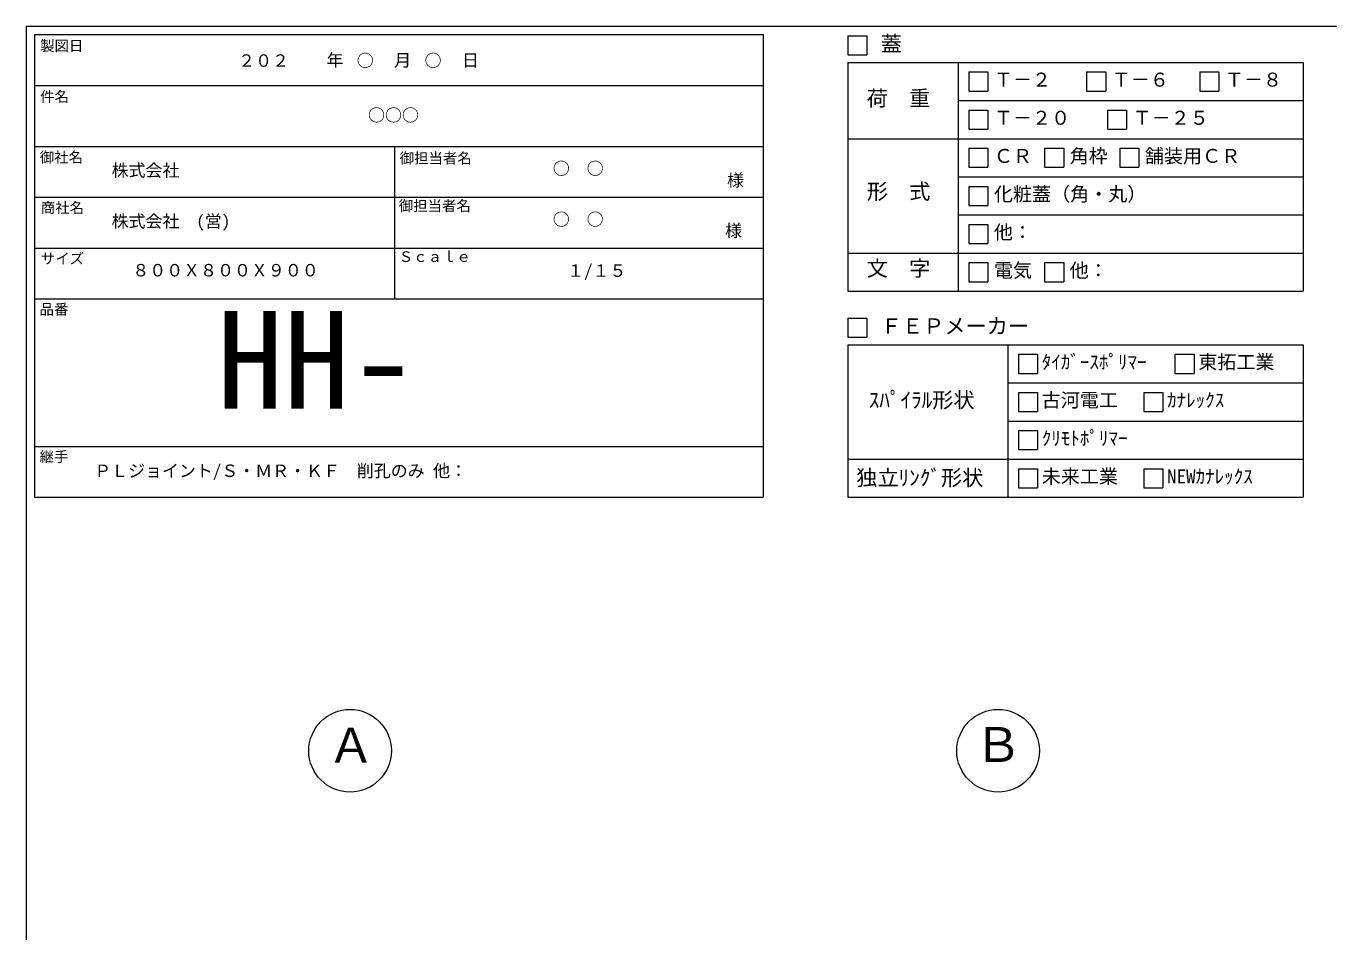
# Model space of a CAD drawing. Units: millimetres, scale not verified. Extents: x -4890 to 18490, y -2291 to 2291.
# Drawn here: x -1230 to 1846, y 154 to 2291 of the extents above; entities that cross this region are included whole.
import ezdxf
from ezdxf.enums import TextEntityAlignment as Align

# ---------------------------------------------------------------- set-up
doc = ezdxf.new("R2010")
doc.units = ezdxf.units.MM
doc.header["$LTSCALE"] = 10
for name, color, linetype, lineweight in [('0-2_waku', 7, 'Continuous', 18), ('0-3_gaikei', 7, 'Continuous', 18), ('0-E_文字１', 7, 'Continuous', 18), ('1-5_文字２', 7, 'Continuous', 5)]:
    doc.layers.add(name, color=color, linetype=linetype, lineweight=lineweight)
doc.styles.add('ＭＳ ゴシック', font='')
doc.styles.get('ＭＳ ゴシック').set_extended_font_data('MS Gothic')

msp = doc.modelspace()

# ---------------------------------------------------------------- linework, layer by layer
at = {"layer": '0-2_waku'}
for p, q in [((-1230.06, 2291.39), (-1230.06, -1983.61)), ((-1210.06, 2271.39), (-1210.06, 1179.39)), ((-1210.06, 2271.39), (509.94, 2271.39)), ((-1210.06, 2271.39), (-1210.06, 1179.39)), ((-1210.06, 2271.39), (509.94, 2271.39)), ((-1210.06, 2271.39), (-1210.06, 1179.39)), ((509.94, 2271.39), (509.94, 1179.39)), ((709.94, 2205.62), (1784.94, 2205.62)), ((709.94, 2205.62), (709.94, 1665.62)), ((970.61, 2205.62), (970.61, 1665.62)), ((1784.94, 2205.62), (1784.94, 1665.62)), ((-1210.06, 2151.39), (509.94, 2151.39)), ((-1210.06, 2151.39), (509.94, 2151.39)), ((-1210.06, 2151.39), (509.94, 2151.39)), ((-1210.06, 2151.39), (509.94, 2151.39)), ((970.61, 2115.62), (1784.94, 2115.62)), ((-1210.06, 2007.39), (509.94, 2007.39)), ((-1210.06, 2007.39), (509.94, 2007.39)), ((-360.06, 2007.39), (-360.06, 1647.39)), ((709.94, 2025.62), (1784.94, 2025.62)), ((970.61, 1935.62), (1784.94, 1935.62)), ((-1210.06, 1887.39), (509.94, 1887.39)), ((970.61, 1845.62), (1784.94, 1845.62)), ((-1210.06, 1767.39), (509.94, 1767.39)), ((709.94, 1755.62), (1784.94, 1755.62)), ((709.94, 1665.62), (1784.94, 1665.62)), ((-1210.06, 1647.39), (509.94, 1647.39)), ((709.94, 1539.39), (1784.94, 1539.39)), ((709.94, 1539.39), (709.94, 1179.39)), ((1087.76, 1539.39), (1087.76, 1179.39)), ((1784.94, 1539.39), (1784.94, 1179.39)), ((1087.76, 1449.39), (1784.94, 1449.39)), ((1087.76, 1359.39), (1784.94, 1359.39)), ((-1210.06, 1299.39), (509.94, 1299.39)), ((709.94, 1269.39), (1784.94, 1269.39)), ((-1210.06, 1179.39), (509.94, 1179.39)), ((709.94, 1179.39), (1784.94, 1179.39)), ((709.94, 1179.39), (1784.94, 1179.39))]:
    msp.add_line(p, q, dxfattribs=at)
msp.add_lwpolyline([(-1230.06, 2291.39), (4889.94, 2291.39), (4889.94, -1983.61)], dxfattribs=at)
at = {"layer": '0-3_gaikei'}
for centre in [(-465.06, 581.39), (1064.94, 581.39)]:
    msp.add_circle(centre, 97.5, dxfattribs=at)
at = {"layer": '0-E_文字１'}
for p, q in [((709.94, 2268.43), (709.94, 2223.43)), ((709.94, 2223.43), (754.94, 2223.43)), ((995.91, 2183.12), (1040.91, 2183.12)), ((995.91, 2183.12), (995.91, 2138.12)), ((995.91, 2183.12), (995.91, 2138.12)), ((995.91, 2183.12), (1040.91, 2183.12)), ((995.91, 2183.12), (995.91, 2138.12)), ((995.91, 2183.12), (1040.91, 2183.12)), ((1040.91, 2183.12), (1040.91, 2138.12)), ((1040.91, 2183.12), (1040.91, 2138.12)), ((1040.91, 2183.12), (1040.91, 2138.12)), ((1274, 2183.12), (1319, 2183.12)), ((1274, 2183.12), (1274, 2138.12)), ((1319, 2183.12), (1319, 2138.12)), ((1541.2, 2183.12), (1586.2, 2183.12)), ((1541.2, 2183.12), (1541.2, 2138.12)), ((1586.2, 2183.12), (1586.2, 2138.12)), ((995.91, 2138.12), (1040.91, 2138.12)), ((995.91, 2138.12), (1040.91, 2138.12)), ((995.91, 2138.12), (1040.91, 2138.12)), ((1274, 2138.12), (1319, 2138.12)), ((1541.2, 2138.12), (1586.2, 2138.12)), ((995.91, 2093.12), (1040.91, 2093.12)), ((995.91, 2093.12), (995.91, 2048.12)), ((1040.91, 2093.12), (1040.91, 2048.12)), ((1323.39, 2093.12), (1368.39, 2093.12)), ((1323.39, 2093.12), (1323.39, 2048.12)), ((1368.39, 2093.12), (1368.39, 2048.12)), ((995.91, 2048.12), (1040.91, 2048.12)), ((1323.39, 2048.12), (1368.39, 2048.12)), ((995.91, 2003.12), (1040.91, 2003.12)), ((995.91, 2003.12), (995.91, 1958.12)), ((995.91, 2003.12), (995.91, 1958.12)), ((1040.91, 2003.12), (1040.91, 1958.12)), ((1040.91, 2003.12), (1040.91, 1958.12)), ((1174.91, 2003.12), (1219.91, 2003.12)), ((1174.91, 2003.12), (1174.91, 1958.12)), ((1219.91, 2003.12), (1219.91, 1958.12)), ((1352.41, 2003.12), (1397.41, 2003.12)), ((1352.41, 2003.12), (1352.41, 1958.12)), ((1397.41, 2003.12), (1397.41, 1958.12)), ((995.91, 1958.12), (1040.91, 1958.12)), ((995.91, 1958.12), (1040.91, 1958.12)), ((1174.91, 1958.12), (1219.91, 1958.12)), ((1352.41, 1958.12), (1397.41, 1958.12)), ((995.91, 1913.12), (995.91, 1868.12)), ((1040.91, 1913.12), (1040.91, 1868.12)), ((995.91, 1868.12), (1040.91, 1868.12)), ((995.91, 1823.12), (1040.91, 1823.12)), ((995.91, 1823.12), (995.91, 1778.12)), ((995.91, 1823.12), (995.91, 1778.12)), ((1040.91, 1823.12), (1040.91, 1778.12)), ((1040.91, 1823.12), (1040.91, 1778.12)), ((995.91, 1778.12), (1040.91, 1778.12)), ((995.91, 1778.12), (1040.91, 1778.12)), ((995.91, 1733.12), (995.91, 1688.12)), ((1174.91, 1733.12), (1174.91, 1688.12)), ((995.91, 1688.12), (1040.91, 1688.12)), ((1174.91, 1688.12), (1219.91, 1688.12)), ((709.94, 1602.21), (709.94, 1557.21)), ((709.94, 1557.21), (754.94, 1557.21)), ((1113.06, 1516.89), (1113.06, 1471.89)), ((1482.65, 1516.89), (1527.65, 1516.89)), ((1482.65, 1516.89), (1482.65, 1471.89)), ((1482.65, 1516.89), (1527.65, 1516.89)), ((1482.65, 1516.89), (1482.65, 1471.89)), ((1482.65, 1516.89), (1527.65, 1516.89)), ((1482.65, 1516.89), (1482.65, 1471.89)), ((1527.65, 1516.89), (1527.65, 1471.89)), ((1527.65, 1516.89), (1527.65, 1471.89)), ((1527.65, 1516.89), (1527.65, 1471.89)), ((1113.06, 1471.89), (1158.06, 1471.89)), ((1482.65, 1471.89), (1527.65, 1471.89)), ((1482.65, 1471.89), (1527.65, 1471.89)), ((1482.65, 1471.89), (1527.65, 1471.89)), ((1113.06, 1426.89), (1158.06, 1426.89)), ((1113.06, 1426.89), (1113.06, 1381.89)), ((1158.06, 1426.89), (1158.06, 1381.89)), ((1408.97, 1426.89), (1408.97, 1381.89)), ((1113.06, 1381.89), (1158.06, 1381.89)), ((1408.97, 1381.89), (1453.97, 1381.89)), ((1113.06, 1336.89), (1113.06, 1291.89)), ((1113.06, 1291.89), (1158.06, 1291.89)), ((1113.06, 1246.89), (1158.06, 1246.89)), ((1113.06, 1246.89), (1113.06, 1201.89)), ((1158.06, 1246.89), (1158.06, 1201.89)), ((1408.97, 1246.89), (1453.97, 1246.89)), ((1408.97, 1246.89), (1408.97, 1201.89)), ((1453.97, 1246.89), (1453.97, 1201.89)), ((1113.06, 1201.89), (1158.06, 1201.89)), ((1408.97, 1201.89), (1453.97, 1201.89))]:
    msp.add_line(p, q, dxfattribs=at)
for points in [[(709.94, 2268.43), (754.94, 2268.43), (754.94, 2223.43)], [(709.94, 2268.43), (754.94, 2268.43), (754.94, 2223.43)], [(995.91, 2003.12), (1040.91, 2003.12), (1040.91, 1958.12)], [(995.91, 2003.12), (995.91, 1958.12), (1040.91, 1958.12)], [(995.91, 1913.12), (1040.91, 1913.12), (1040.91, 1868.12)], [(995.91, 1823.12), (1040.91, 1823.12), (1040.91, 1778.12)], [(995.91, 1823.12), (995.91, 1778.12), (1040.91, 1778.12)], [(995.91, 1733.12), (1040.91, 1733.12), (1040.91, 1688.12)], [(1174.91, 1733.12), (1219.91, 1733.12), (1219.91, 1688.12)], [(709.94, 1602.21), (754.94, 1602.21), (754.94, 1557.21)], [(1113.06, 1516.89), (1158.06, 1516.89), (1158.06, 1471.89)], [(1408.97, 1426.89), (1453.97, 1426.89), (1453.97, 1381.89)], [(1113.06, 1336.89), (1158.06, 1336.89), (1158.06, 1291.89)]]:
    msp.add_lwpolyline(points, dxfattribs=at)

# ---------------------------------------------------------------- texts
at = {"layer": '0-E_文字１', "style": 'ＭＳ ゴシック'}
for s, height, p in [('製図日', 24.93, (-1196.79, 2224.95)), ('蓋', 36.66, (788.03, 2220.51)), ('\u3000\u3000年\u3000\u3000\u3000月\u3000\u3000\u3000日', 29.33, (-600.75, 2187.34)), ('Ｔ－２', 32.99, (1055.05, 2138.6)), ('Ｔ－６', 32.99, (1333.14, 2138.6)), ('Ｔ－８', 32.99, (1600.34, 2138.6)), ('件名', 24.93, (-1196.79, 2104.95)), ('荷\u3000重', 36.66, (754.91, 2091.81)), ('Ｔ－２０', 32.99, (1055.05, 2048.6)), ('Ｔ－２５', 32.99, (1382.54, 2048.6)), ('ＣＲ', 32.99, (1055.05, 1958.6)), ('角枠', 32.99, (1234.05, 1958.6)), ('舗装用ＣＲ', 32.99, (1411.56, 1958.6)), ('御社名', 24.93, (-1197.76, 1961.94)), ('御担当者名', 24.93, (-347.85, 1959.73)), ('御担当者名', 24.93, (-347.85, 1959.73)), ('様', 29.33, (424.9, 1904.23)), ('形\u3000式', 36.66, (754.91, 1871.85)), ('化粧蓋（角・丸）', 32.99, (1055.05, 1868.6)), ('商社名', 24.93, (-1195.15, 1842.9)), ('御担当者名', 24.93, (-350.06, 1847.42)), ('様', 29.33, (420.4, 1785.31)), ('他：', 32.99, (1055.05, 1778.6)), ('サイズ', 24.93, (-1195.15, 1722.9)), ('Ｓｃａｌｅ', 24.93, (-350.06, 1727.42)), ('８００Ｘ８００Ｘ９００', 29.33, (-979.11, 1691.86)), ('１/１５', 29.33, (47.49, 1690.91)), ('文\u3000字', 36.66, (754.91, 1690.37)), ('電気', 32.99, (1055.05, 1688.6)), ('他：', 32.99, (1234.05, 1688.6)), ('品番', 24.93, (-1198.15, 1603.25)), ('HH-', 230.9, (-779.33, 1319.23)), ('ＦＥＰメーカー', 36.66, (788.03, 1554.29)), ('ﾀｲｶﾞｰｽﾎﾟﾘﾏｰ', 32.99, (1168.03, 1472.38)), ('東拓工業', 32.99, (1537.61, 1472.38)), ('ｽﾊﾟｲﾗﾙ形状', 36.66, (759.56, 1379.73)), ('古河電工', 32.99, (1168.03, 1382.38)), ('ｶﾅﾚｯｸｽ', 32.99, (1463.94, 1382.38)), ('ｸﾘﾓﾄﾎﾟﾘﾏｰ', 32.99, (1168.03, 1292.38)), ('継手', 24.93, (-1198.15, 1255.25)), ('ＰＬジョイント/Ｓ・ＭＲ・ＫＦ\u3000削孔のみ 他：', 29.33, (-1069.07, 1218.6)), ('独立ﾘﾝｸﾞ形状', 36.66, (730.03, 1196.25)), ('未来工業', 32.99, (1168.03, 1202.38)), ('NEWｶﾅﾚｯｸｽ', 32.99, (1463.94, 1202.38)), ('Ａ', 82.48, (-519.04, 528.34)), ('Ｂ', 82.48, (1008.75, 530.15))]:
    msp.add_text(s, height=height, dxfattribs=at).set_placement(p, align=Align.BOTTOM_LEFT)
at = {"layer": '1-5_文字２', "style": 'ＭＳ ゴシック'}
for s, p in [('\u3000\u3000２０２\u3000\u3000\u3000\u3000○\u3000\u3000\u3000○', (-809.22, 2186.56)), ('○○○', (-422.54, 2057.74)), ('株式会社', (-1028.06, 1927.48)), ('○\u3000○', (13.73, 1931.86)), ('株式会社\u3000(営)', (-1028.06, 1807.48)), ('○\u3000○', (13.73, 1811.86))]:
    msp.add_text(s, height=29.33, dxfattribs=at).set_placement(p, align=Align.BOTTOM_LEFT)

doc.saveas('drawing.dxf')
